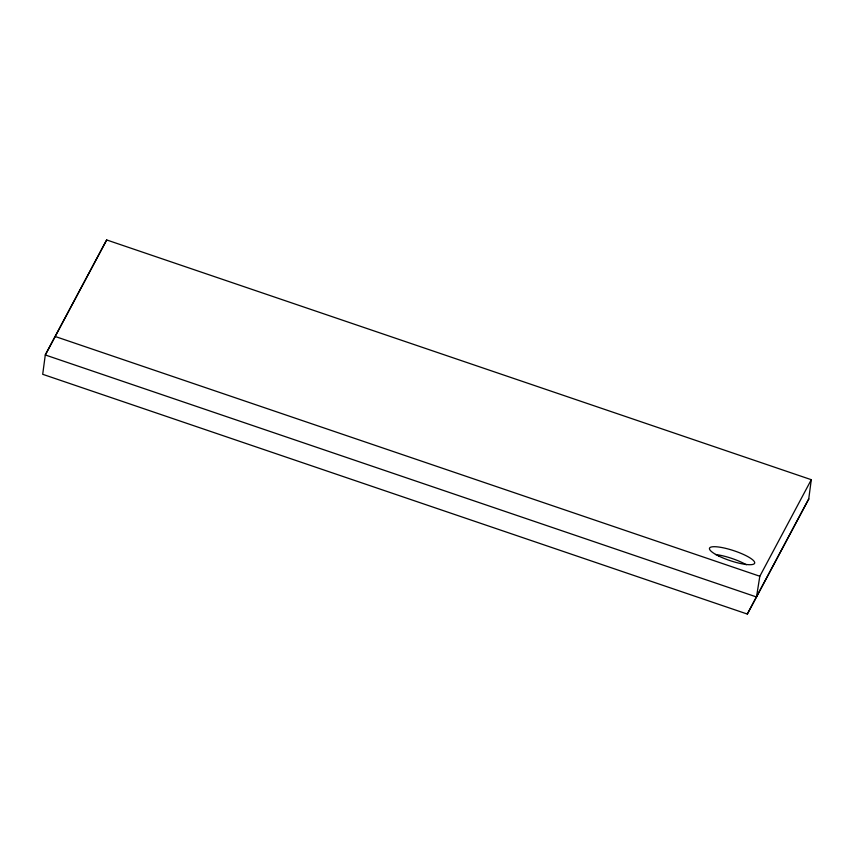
<?xml version="1.0" encoding="UTF-8"?>
<svg xmlns="http://www.w3.org/2000/svg" width="854" height="854" viewBox="0 0 854 854"><rect width="100%" height="100%" fill="white"/><g stroke="black" fill="none" stroke-linecap="round" stroke-linejoin="round"><path stroke-width="1.28" d="M808.717 499.035L811.3 479.702L106.675 239.942L45.283 354.965L42.7 374.298L747.325 614.058L808.717 499.035L747.325 614.058M811.3 479.702L759.825 576.247L756.505 596.967L45.283 354.965L106.675 239.942M55.2 336.487L759.825 576.247M715.46 554.492A23.784 5.305 18.3 0 1 746.321 564.75M718.641 555.986A23.784 5.305 18.3 0 0 754.573 563.362A23.784 5.305 18.3 0 0 723.028 547.766A23.784 5.305 18.3 0 0 718.641 555.986"/></g></svg>
